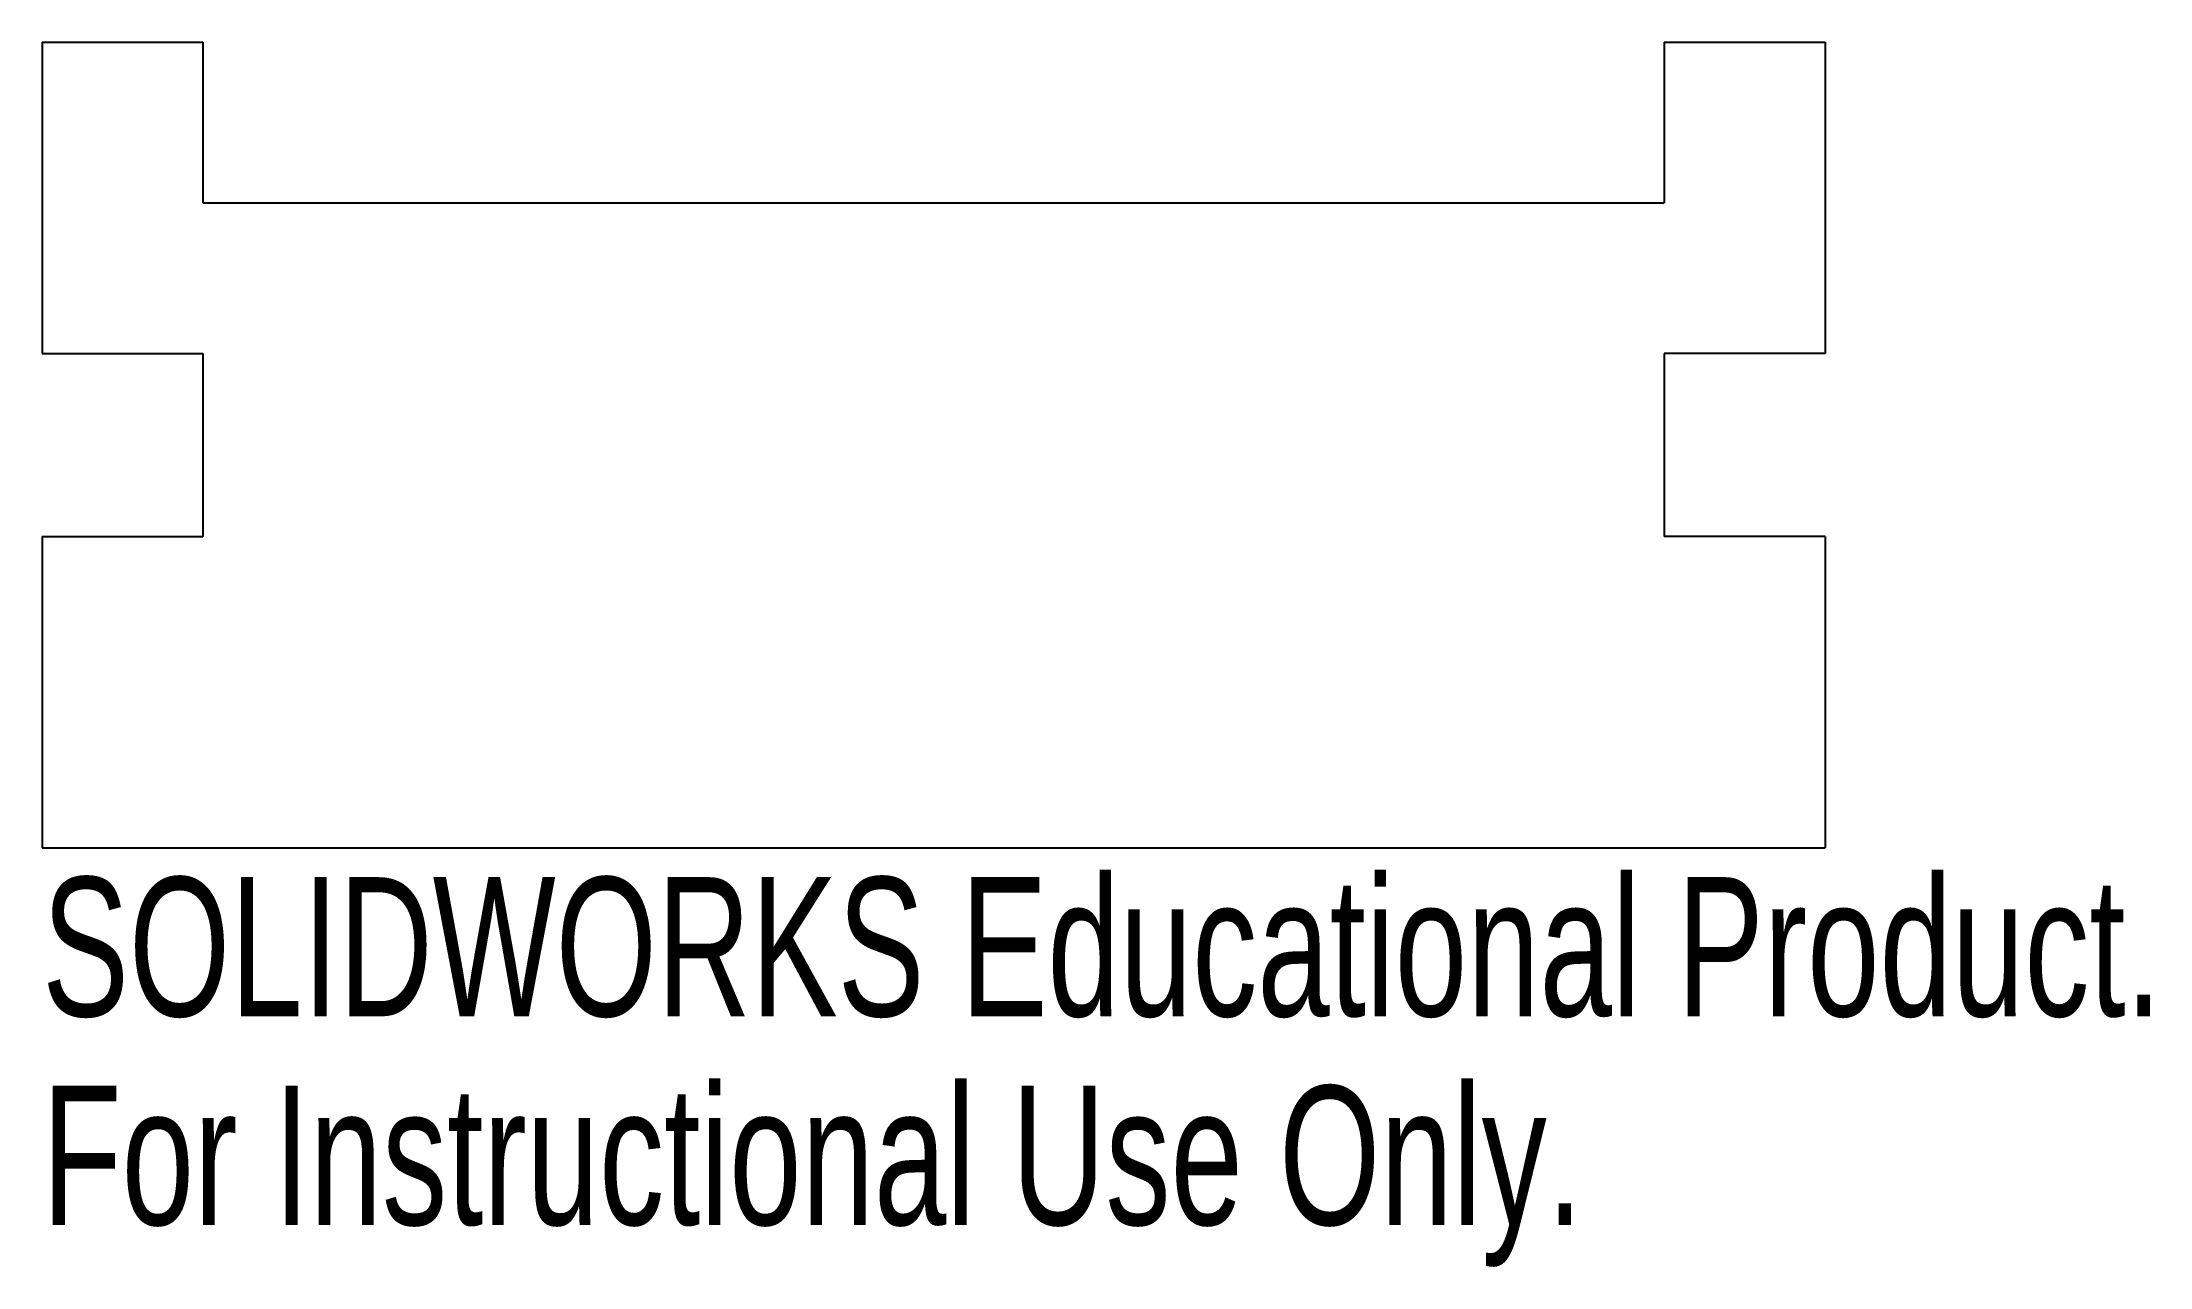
# Model space of a CAD drawing. Header units: inches. Extents: x -1.22 to 1.66, y -1.12 to 0.55.
import ezdxf

# ---------------------------------------------------------------- set-up
doc = ezdxf.new("R2010")
doc.units = ezdxf.units.IN
doc.header["$MEASUREMENT"] = 0
doc.styles.add('SLDTEXTSTYLE0', font='TXT', dxfattribs={"width": 0.7})

msp = doc.modelspace()

# ---------------------------------------------------------------- linework, layer by layer
at = {"color": 7, "linetype": 'Continuous', "lineweight": 25}
for p, q in [((-1.22, 0.5512), (-1.22, 0.125)), ((-1.22, 0.5512), (-1, 0.5512)), ((-1, 0.5512), (-1, 0.3312)), ((1, 0.5512), (1, 0.3312)), ((1, 0.5512), (1.22, 0.5512)), ((1.22, 0.5512), (1.22, 0.125)), ((-1, 0.3312), (1, 0.3312)), ((-1.22, 0.125), (-1, 0.125)), ((-1, 0.125), (-1, -0.125)), ((1.22, 0.125), (1, 0.125)), ((1, 0.125), (1, -0.125)), ((-1.22, -0.125), (-1.22, -0.5512)), ((-1.22, -0.125), (-1, -0.125)), ((1.22, -0.125), (1, -0.125)), ((1.22, -0.125), (1.22, -0.5512)), ((-1.22, -0.5512), (1.22, -0.5512))]:
    msp.add_line(p, q, dxfattribs=at)

# ---------------------------------------------------------------- texts
at = {"color": 7, "linetype": 'Continuous', "char_height": 0.1903, "attachment_point": 1, "style": 'SLDTEXTSTYLE0'}
for s, insert in [('SOLIDWORKS Educational Product.', (-1.22, -0.5913)), ('For Instructional Use Only.', (-1.22, -0.8768))]:
    msp.add_mtext(s, dxfattribs=dict(at, insert=insert))

doc.saveas('drawing.dxf')
